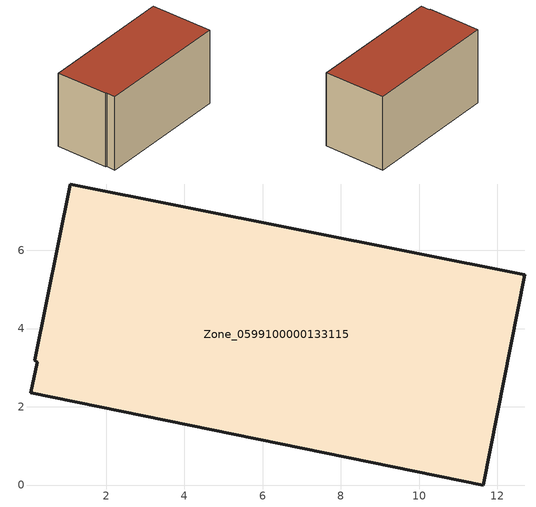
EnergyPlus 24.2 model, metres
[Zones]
Zone_0599100000133115
 floor ground (C_G): 0.07,2.36 0.23,3.14 0.17,3.19 1.09,7.7 12.71,5.37 11.64,0 z0
 wall outside (C_F): 12.71,5.37 1.09,7.7 0.17,3.19 0.23,3.14 0.07,2.36 11.64,0 12.71,5.37 z0:6.69
 roof outside (C_R): 0.23,3.14 0.07,2.36 11.64,0 12.71,5.37 1.09,7.7 0.17,3.19 z6.69
[BUILDING]
Pand.0599100000133115: North Axis=0; Terrain=City; Loads Convergence Tolerance Value=0.04; Temperature Convergence Tolerance Value=0.4; Solar Distribution=FullExterior; Maximum Number of Warmup Days=25; Minimum Number of Warmup Days=1
[Site:Location]
Rotterdam.The.Hague.AP_ZH_NLD Design_Conditions: Latitude=51.96; Longitude=4.45; Time Zone=1; Elevation=-4.5
[SITE:GROUNDTEMPERATURE:BUILDINGSURFACE]
18, 18, 18, 18, 18, 18, 18, 18, 18, 18, 18, 18
[MATERIAL] Thermal Absorptance=0.9; Solar Absorptance=0.7; Visible Absorptance=0.7
Name | Roughness | Thickness | Conductivity | Density | Specific Heat
G.TC.1946 | MediumSmooth | 0.15 | 1 | 540 | 1210
F.TC.1946 | Rough | 0.3 | 0.857143 | 1920 | 840
R.TC.1946 | MediumRough | 0.2 | 0.909091 | 1500 | 1000
[CONSTRUCTION]
C_G: G.TC.1946
C_F: F.TC.1946
C_R: R.TC.1946
[ZONE]
Zone_0599100000133115: Type=1; Multiplier=1; Ceiling Height=Autocalculate; Volume=Autocalculate; Floor Area=autocalculate; Part of Total Floor Area=Yes
[ZONEINFILTRATION:DESIGNFLOWRATE]
Infil_Zone_0599100000133115: Zone or ZoneList or Space or SpaceList=Zone_0599100000133115; Schedule=AlwaysOn; Design Flow Rate Calculation Method=Flow/Area; Flow Rate per Floor Area=0.003; Constant Term Coefficient=1; Temperature Term Coefficient=0; Velocity Term Coefficient=0; Velocity Squared Term Coefficient=0
[HVACTEMPLATE:ZONE:IDEALLOADSAIRSYSTEM]
Zone_0599100000133115: Maximum Heating Supply Air Temperature=50; Minimum Cooling Supply Air Temperature=13; Maximum Heating Supply Air Humidity Ratio=0.0156; Minimum Cooling Supply Air Humidity Ratio=0.0077; Heating Limit=NoLimit; Cooling Limit=NoLimit; Dehumidification Control Type=ConstantSensibleHeatRatio; Cooling Sensible Heat Ratio=0.7; Dehumidification Setpoint=60; Humidification Control Type=None; Humidification Setpoint=30; Outdoor Air Method=None; Outdoor Air Flow Rate per Person=0.00944; Outdoor Air Flow Rate per Zone Floor Area=0; Outdoor Air Flow Rate per Zone=0; Demand Controlled Ventilation Type=None; Outdoor Air Economizer Type=NoEconomizer; Heat Recovery Type=None; Sensible Heat Recovery Effectiveness=0.7; Latent Heat Recovery Effectiveness=0.65
[ZONECONTROL:THERMOSTAT]
ThermostatControl_Zone_0599100000133115: Zone or ZoneList=Zone_0599100000133115; Control Type Schedule=DualSetpointControlType; Control 1=Thermostat_Zone_0599100000133115; Temperature Difference Between Cutout And Setpoint=0
[THERMOSTATSETPOINT:DUALSETPOINT]
Thermostat_Zone_0599100000133115: Heating Setpoint Temperature Schedule=HeatingSetpoint_Zone_0599100000133115; Cooling Setpoint Temperature Schedule=CoolingSetpoint_Zone_0599100000133115
[SCHEDULE:COMPACT]
HeatingSetpoint_Zone_0599100000133115: Through: 12/31, For: AllDays, Until: 24:00, 21
CoolingSetpoint_Zone_0599100000133115: Through: 12/31, For: AllDays, Until: 24:00, 24
DualSetpointControlType: Through: 12/31, For: AllDays, Until: 24:00, 4
AlwaysOn: Through: 12/31, For: AllDays, Until: 24:00, 1
